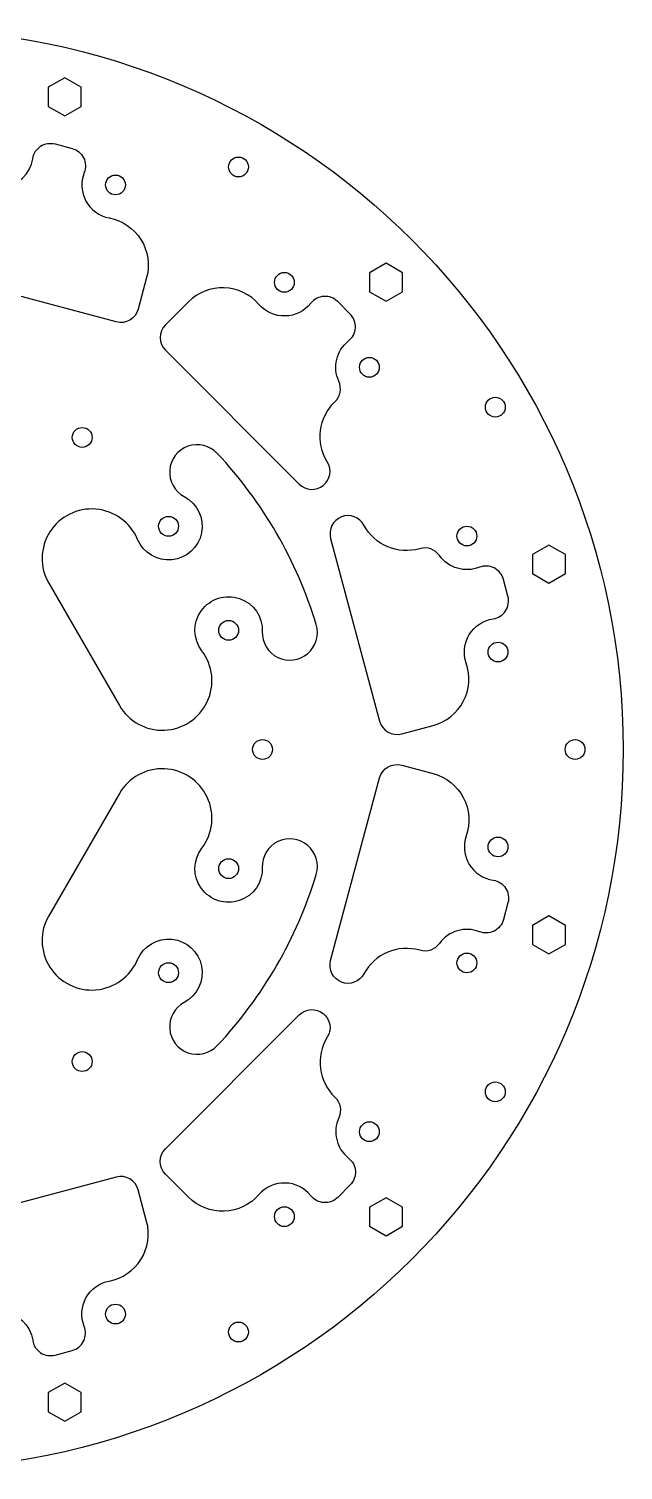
# Model space of a CAD drawing. Extents: x 238 to 873, y -413 to 222.
# Drawn here: x 612 to 873, y -413 to 222 of the extents above; entities that cross this region are included whole.
import ezdxf

# ---------------------------------------------------------------- set-up
doc = ezdxf.new("R2010")
doc.units = 0
doc.layers.get('0').update_dxf_attribs({"linetype": 'CONTINUOUS'})

msp = doc.modelspace()

# ---------------------------------------------------------------- linework, layer by layer
at = {"color": 7}
for p, q in [((627.314648, 200.027563), (620.038606, 195.825979)), ((634.59069, 195.825979), (627.314648, 200.027563)), ((620.038606, 195.825979), (620.038606, 187.422813)), ((634.59069, 187.422813), (634.59069, 195.825979)), ((620.038606, 187.422813), (627.314648, 183.223875)), ((627.314648, 183.223875), (634.59069, 187.422813)), ((623.11624, 170.883708), (630.570346, 168.886104)), ((768.789473, 118.345925), (761.513431, 114.145135)), ((776.065515, 114.145135), (768.789473, 118.345925)), ((649.929644, 92.479994), (569.425772, 114.050944)), ((663.374181, 111.987458), (659.650965, 98.0926)), ((761.513431, 114.145135), (761.513431, 105.743292)), ((776.065515, 105.743292), (776.065515, 114.145135)), ((761.513431, 105.743292), (768.789473, 101.542502)), ((768.789473, 101.542502), (776.065515, 105.743292)), ((681.791562, 101.354119), (671.619921, 91.182477)), ((752.925585, 95.937569), (747.468819, 101.394335)), ((671.619921, 79.957), (730.552948, 21.024238)), ((694.453992, 34.542065), (694.453992, 34.542065)), ((679.934717, 15.508998), (679.934717, 15.508998)), ((659.340873, -3.31981), (659.340873, -3.31981)), ((744.353615, -2.879544), (765.924565, -83.383336)), ((840.478063, -5.824092), (833.202021, -10.024881)), ((847.754104, -10.024881), (840.478063, -5.824092)), ((833.202021, -10.024881), (833.202021, -18.42646)), ((847.754104, -18.42646), (847.754104, -10.024881)), ((833.202021, -18.42646), (840.478063, -22.62725)), ((840.478063, -22.62725), (847.754104, -18.42646)), ((620.285198, -22.692602), (620.285198, -22.692602)), ((620.285198, -22.692602), (651.359981, -76.515837)), ((822.414958, -28.41501), (820.417354, -20.960904)), ((738.011023, -40.900962), (738.011023, -40.900962)), ((687.665048, -52.378852), (687.665048, -52.378852)), ((651.359981, -76.515837), (651.359981, -76.515837)), ((775.64615, -88.995995), (789.540744, -85.27291)), ((775.64615, -102.816505), (789.540744, -106.53959)), ((744.353615, -188.932956), (765.924565, -108.429164)), ((651.359981, -115.296663), (620.285198, -169.119898)), ((651.359981, -115.296663), (651.359981, -115.296663)), ((687.665048, -139.433648), (687.665048, -139.433648)), ((714.268373, -147.854012), (714.268373, -147.854012)), ((738.011023, -150.911537), (738.011023, -150.911537)), ((822.414958, -163.39749), (820.417354, -170.851596)), ((620.285198, -169.119898), (620.285198, -169.119898)), ((840.478063, -169.18525), (833.202021, -173.38604)), ((847.754104, -173.38604), (840.478063, -169.18525)), ((833.202021, -173.38604), (833.202021, -181.787619)), ((847.754104, -181.787619), (847.754104, -173.38604)), ((833.202021, -181.787619), (840.478063, -185.988408)), ((840.478063, -185.988408), (847.754104, -181.787619)), ((659.340873, -188.49269), (659.340873, -188.49269)), ((671.619921, -271.7695), (730.552948, -212.836737)), ((694.453992, -226.354565), (694.453992, -226.354565)), ((649.929644, -284.292494), (569.425772, -305.863444)), ((681.791562, -293.166619), (671.619921, -282.994977)), ((663.374181, -303.799958), (659.650965, -289.9051)), ((752.925585, -287.750069), (747.468819, -293.206835)), ((768.789473, -293.355002), (761.513431, -297.555792)), ((761.513431, -297.555792), (761.513431, -305.957635)), ((776.065515, -297.555792), (768.789473, -293.355002)), ((776.065515, -305.957635), (776.065515, -297.555792)), ((761.513431, -305.957635), (768.789473, -310.158425)), ((768.789473, -310.158425), (776.065515, -305.957635)), ((623.11624, -362.696208), (630.570346, -360.698604)), ((627.314648, -375.036375), (620.038606, -379.235312)), ((620.038606, -379.235312), (620.038606, -387.638479)), ((634.59069, -379.235312), (627.314648, -375.036375)), ((634.59069, -387.638479), (634.59069, -379.235312)), ((620.038606, -387.638479), (627.314648, -391.840062)), ((627.314648, -391.840062), (634.59069, -387.638479))]:
    msp.add_line(p, q, dxfattribs=at)
for points in [[(555.625, 221.59375), (730.975488, 221.59375), (873.125, 79.444238), (873.125, -95.90625)], [(616.699565, 169.846542), (618.592658, 171.092729), (620.927606, 171.468438), (623.11624, 170.883708)], [(613.208123, 164.364904), (613.535942, 166.606983), (614.806471, 168.601942), (616.699565, 169.846542)], [(630.570346, 168.886104), (632.759244, 168.299258), (634.592806, 166.805421), (635.6096, 164.7803)], [(599.944825, 151.758831), (606.7425, 152.402827), (612.21964, 157.608769), (613.208123, 164.364904)], [(635.6096, 164.7803), (636.626394, 162.755444), (636.729052, 160.39245), (635.892175, 158.286631)], [(699.426042, 160.725825), (699.426042, 163.136973), (701.380519, 165.09145), (703.791667, 165.09145)], [(703.791667, 156.3602), (701.380519, 156.3602), (699.426042, 158.314942), (699.426042, 160.725825)], [(703.791667, 165.09145), (706.202815, 165.09145), (708.157292, 163.136973), (708.157292, 160.725825)], [(708.157292, 160.725825), (708.157292, 158.314942), (706.202815, 156.3602), (703.791667, 156.3602)], [(635.892175, 158.286631), (634.259431, 154.17924), (634.545975, 149.557233), (636.673225, 145.682675)], [(645.295467, 152.813725), (645.295467, 155.224873), (647.249944, 157.17935), (649.661092, 157.17935)], [(649.661092, 148.4481), (647.249944, 148.4481), (645.295467, 150.402577), (645.295467, 152.813725)], [(649.661092, 157.17935), (652.071975, 157.17935), (654.026717, 155.224873), (654.026717, 152.813725)], [(654.026717, 152.813725), (654.026717, 150.402577), (652.071975, 148.4481), (649.661092, 148.4481)], [(636.673225, 145.682675), (638.80074, 141.808117), (642.54671, 139.085554), (646.888787, 138.258731)], [(646.888788, 138.258731), (652.66914, 137.1578), (657.730354, 133.70049), (660.857729, 128.716269)], [(660.857729, 128.716269), (663.985369, 123.732313), (664.897123, 117.670973), (663.374181, 111.987458)], [(719.63915, 109.891165), (719.63915, 112.302313), (721.593627, 114.25679), (724.004775, 114.25679)], [(724.004775, 105.52554), (721.593627, 105.52554), (719.63915, 107.480281), (719.63915, 109.891165)], [(724.004775, 114.25679), (726.415923, 114.25679), (728.3704, 112.302313), (728.3704, 109.891165)], [(728.3704, 109.891165), (728.3704, 107.480281), (726.415923, 105.52554), (724.004775, 105.52554)], [(697.537446, 107.539283), (691.657346, 107.755713), (685.9524, 105.514692), (681.791562, 101.354119)], [(712.785912, 100.212971), (708.94231, 104.668554), (703.417546, 107.322854), (697.537446, 107.539283)], [(741.393985, 103.705735), (739.131798, 103.573708), (737.033917, 102.481244), (735.628979, 100.703773)], [(747.468819, 101.394335), (745.866502, 102.996652), (743.655908, 103.837763), (741.393985, 103.705735)], [(659.650965, 98.0926), (658.516431, 93.858208), (654.164035, 91.34546), (649.929644, 92.479994)], [(724.323069, 95.077938), (719.903733, 94.983217), (715.673046, 96.866256), (712.785912, 100.212971)], [(735.628979, 100.703773), (732.88816, 97.235879), (728.74214, 95.172923), (724.323069, 95.077938)], [(755.236985, 89.862735), (755.369012, 92.124658), (754.527902, 94.335252), (752.925585, 95.937569)], [(671.619921, 91.182477), (668.520062, 88.082619), (668.520062, 83.056858), (671.619921, 79.957)], [(752.235023, 84.097729), (754.012494, 85.502667), (755.104958, 87.600548), (755.236985, 89.862735)], [(747.949302, 66.308469), (745.108206, 72.517181), (746.878004, 79.863602), (752.235023, 84.097729)], [(757.05679, 72.473525), (757.05679, 74.884673), (759.011531, 76.83915), (761.422415, 76.83915)], [(761.422415, 76.83915), (763.833562, 76.83915), (765.78804, 74.884673), (765.78804, 72.473525)], [(761.422415, 68.1079), (759.011531, 68.1079), (757.05679, 70.062377), (757.05679, 72.473525)], [(765.78804, 72.473525), (765.78804, 70.062377), (763.833562, 68.1079), (761.422415, 68.1079)], [(746.227129, 57.27824), (748.663412, 59.615569), (749.35424, 63.238244), (747.949302, 66.308469)], [(742.906344, 30.828108), (737.624996, 39.322027), (739.009825, 50.3533), (746.227129, 57.27824)], [(812.474298, 54.90625), (812.474298, 57.317398), (814.428775, 59.271875), (816.839923, 59.271875)], [(816.839923, 59.271875), (819.251071, 59.271875), (821.205812, 57.317398), (821.205812, 54.90625)], [(816.839923, 50.540625), (814.428775, 50.540625), (812.474298, 52.495102), (812.474298, 54.90625)], [(821.205812, 54.90625), (821.205812, 52.495102), (819.251071, 50.540625), (816.839923, 50.540625)], [(630.634375, 41.575219), (630.634375, 43.986367), (632.588852, 45.940844), (635, 45.940844)], [(635, 45.940844), (637.411148, 45.940844), (639.365625, 43.986367), (639.365625, 41.575219)], [(635, 37.209594), (632.588852, 37.209594), (630.634375, 39.164335), (630.634375, 41.575219)], [(639.365625, 41.575219), (639.365625, 39.164335), (637.411148, 37.209594), (635, 37.209594)], [(694.453992, 34.542065), (691.156754, 38.051233), (686.096598, 39.278635), (681.557935, 37.670233)], [(681.557935, 37.670233), (677.019538, 36.061831), (673.861471, 31.921896), (673.50984, 27.119708)], [(738.011023, -40.900962), (729.513929, -12.726542), (714.605187, 13.096263), (694.453992, 34.542065)], [(673.50984, 27.119708), (673.157944, 22.317256), (675.679158, 17.761396), (679.934717, 15.508998)], [(741.099769, 20.4194), (744.258629, 22.926327), (745.03571, 27.403342), (742.906344, 30.828108)], [(730.552948, 21.024238), (733.404362, 18.172558), (737.940908, 17.912473), (741.099769, 20.4194)], [(679.934717, 15.508998), (685.702104, 12.456235), (688.793231, 5.990083), (687.547308, -0.415215)], [(641.036998, 9.9927), (632.933075, 10.676648), (625.120458, 6.801296), (620.761448, -0.064377)], [(659.340873, -3.31981), (656.193919, 4.179275), (649.140921, 9.309017), (641.036998, 9.9927)], [(668.637538, 2.41371), (668.637538, 4.824594), (670.592279, 6.779335), (673.003163, 6.779335)], [(673.003163, 6.779335), (675.41431, 6.779335), (677.368788, 4.824594), (677.368788, 2.41371)], [(749.103415, 6.556821), (745.352946, 5.074625), (743.309833, 1.015917), (744.353615, -2.879544)], [(759.020792, 2.916948), (757.11976, 6.473477), (752.853883, 8.039017), (749.103415, 6.556821)], [(673.003163, -1.951915), (670.592279, -1.951915), (668.637538, 0.002563), (668.637538, 2.41371)], [(677.368788, 2.41371), (677.368788, 0.002563), (675.41431, -1.951915), (673.003163, -1.951915)], [(783.587619, -7.432229), (773.981921, -10.220144), (763.735931, -5.903731), (759.020792, 2.916948)], [(799.97935, -1.870158), (799.97935, 0.540725), (801.933827, 2.495467), (804.344975, 2.495467)], [(804.344975, 2.495467), (806.756123, 2.495467), (808.7106, 0.540725), (808.7106, -1.870158)], [(620.761448, -0.064377), (616.402173, -6.930315), (616.218817, -15.649394), (620.285198, -22.692602)], [(674.521077, -12.325169), (668.030054, -12.993506), (661.865792, -9.3367), (659.340873, -3.31981)], [(687.547308, -0.415215), (686.30165, -6.820512), (681.0121, -11.656831), (674.521077, -12.325169)], [(804.344975, -6.235783), (801.933827, -6.235783), (799.97935, -4.281306), (799.97935, -1.870158)], [(808.7106, -1.870158), (808.7106, -4.281306), (806.756123, -6.235783), (804.344975, -6.235783)], [(792.269127, -10.455623), (790.312798, -7.703956), (786.830087, -6.491106), (783.587619, -7.432229)], [(809.817881, -15.639075), (803.472908, -18.161083), (796.225706, -16.020604), (792.269127, -10.455623)], [(816.31155, -15.92165), (814.286694, -14.904856), (811.9237, -14.802198), (809.817881, -15.639075)], [(820.417354, -20.960904), (819.830508, -18.772006), (818.336671, -16.938444), (816.31155, -15.92165)], [(687.456292, -34.729821), (691.280844, -29.442652), (698.113708, -27.279948), (704.283792, -29.403494)], [(704.283792, -29.403494), (710.453875, -31.527304), (714.508085, -37.437567), (714.268373, -43.958487)], [(821.377792, -34.831685), (822.623979, -32.938592), (822.999687, -30.603644), (822.414958, -28.41501)], [(687.665048, -52.378852), (683.716671, -47.183758), (683.632004, -40.01699), (687.456292, -34.729821)], [(815.896154, -38.323127), (818.138233, -37.995308), (820.133192, -36.724779), (821.377792, -34.831685)], [(695.095871, -43.41371), (695.095871, -41.002562), (697.050612, -39.048085), (699.461496, -39.048085)], [(699.461496, -47.779335), (697.050612, -47.779335), (695.095871, -45.824594), (695.095871, -43.41371)], [(699.461496, -39.048085), (701.872644, -39.048085), (703.827121, -41.002562), (703.827121, -43.41371)], [(703.827121, -43.41371), (703.827121, -45.824594), (701.872644, -47.779335), (699.461496, -47.779335)], [(714.268373, -43.958487), (714.091102, -48.7702), (716.776094, -53.231604), (721.110763, -55.327898)], [(734.271931, -53.633242), (737.934294, -50.506925), (739.401408, -45.511062), (738.011023, -40.900962)], [(805.371294, -45.301777), (807.66285, -41.52194), (811.522592, -38.96289), (815.896154, -38.323127)], [(804.0497, -57.860754), (802.594756, -53.686687), (803.079473, -49.08135), (805.371294, -45.301777)], [(813.675242, -52.983954), (813.675242, -50.572806), (815.629719, -48.618329), (818.040867, -48.618329)], [(818.040867, -48.618329), (820.45175, -48.618329), (822.407021, -50.572806), (822.407021, -52.983954)], [(690.042329, -74.886718), (693.502021, -67.526512), (692.586033, -58.853735), (687.665048, -52.378852)], [(721.110763, -55.327898), (725.445696, -57.424456), (730.609833, -56.759558), (734.271931, -53.633242)], [(818.040867, -57.349579), (815.629719, -57.349579), (813.675242, -55.394837), (813.675242, -52.983954)], [(822.407021, -52.983954), (822.407021, -55.394837), (820.45175, -57.349579), (818.040867, -57.349579)], [(802.770175, -74.729265), (805.5229, -69.528641), (805.98645, -63.417004), (804.0497, -57.860754)], [(671.194471, -87.417358), (679.32009, -87.075146), (686.582637, -82.246791), (690.042329, -74.886718)], [(789.540744, -85.27291), (795.224523, -83.749969), (800.017715, -79.929862), (802.770175, -74.729265)], [(651.359981, -76.515837), (655.426362, -83.55894), (663.069117, -87.75957), (671.194471, -87.417358)], [(765.924565, -83.383336), (767.059098, -87.617727), (771.411758, -90.130581), (775.64615, -88.995995)], [(710.009375, -95.90625), (710.009375, -93.495181), (711.963852, -91.540625), (714.375, -91.540625)], [(714.375, -91.540625), (716.786148, -91.540625), (718.740625, -93.495181), (718.740625, -95.90625)], [(847.592708, -95.90625), (847.592708, -93.495181), (849.547979, -91.540625), (851.958333, -91.540625)], [(851.958333, -91.540625), (854.368688, -91.540625), (856.323958, -93.495181), (856.323958, -95.90625)], [(873.125, -95.90625), (873.125, -271.256737), (730.975488, -413.40625), (555.625, -413.40625)], [(714.375, -100.271875), (711.963852, -100.271875), (710.009375, -98.317319), (710.009375, -95.90625)], [(718.740625, -95.90625), (718.740625, -98.317319), (716.786148, -100.271875), (714.375, -100.271875)], [(851.958333, -100.271875), (849.547979, -100.271875), (847.592708, -98.317319), (847.592708, -95.90625)], [(856.323958, -95.90625), (856.323958, -98.317319), (854.368688, -100.271875), (851.958333, -100.271875)], [(671.194471, -104.395142), (663.069117, -104.05293), (655.426363, -108.25356), (651.359981, -115.296663)], [(690.042329, -116.925782), (686.582638, -109.565709), (679.32009, -104.737354), (671.194471, -104.395142)], [(765.924565, -108.429164), (767.059098, -104.194773), (771.411758, -101.681919), (775.64615, -102.816505)], [(789.540744, -106.53959), (795.224523, -108.062531), (800.017715, -111.882638), (802.770175, -117.083235)], [(687.665048, -139.433648), (692.586033, -132.958765), (693.502021, -124.285987), (690.042329, -116.925782)], [(802.770175, -117.083235), (805.5229, -122.283859), (805.98645, -128.395496), (804.0497, -133.951746)], [(687.456292, -157.082679), (683.632004, -151.79551), (683.716671, -144.628742), (687.665048, -139.433648)], [(721.110763, -136.484602), (716.776094, -138.580896), (714.091102, -143.0423), (714.268373, -147.854012)], [(734.271931, -138.179258), (730.609833, -135.052942), (725.445696, -134.388044), (721.110763, -136.484602)], [(738.011023, -150.911537), (739.401408, -146.301437), (737.934294, -141.305575), (734.271931, -138.179258)], [(804.0497, -133.951746), (802.594756, -138.125812), (803.079473, -142.73115), (805.371294, -146.510723)], [(813.675242, -138.828546), (813.675242, -136.417662), (815.629719, -134.462921), (818.040867, -134.462921)], [(818.040867, -143.194171), (815.629719, -143.194171), (813.675242, -141.239694), (813.675242, -138.828546)], [(818.040867, -134.462921), (820.45175, -134.462921), (822.407021, -136.417662), (822.407021, -138.828546)], [(822.407021, -138.828546), (822.407021, -141.239694), (820.45175, -143.194171), (818.040867, -143.194171)], [(695.095871, -148.39879), (695.095871, -145.987906), (697.050612, -144.033165), (699.461496, -144.033165)], [(699.461496, -144.033165), (701.872644, -144.033165), (703.827121, -145.987906), (703.827121, -148.39879)], [(694.453992, -226.354565), (714.605187, -204.908762), (729.513929, -179.085958), (738.011023, -150.911537)], [(699.461496, -152.764415), (697.050612, -152.764415), (695.095871, -150.809937), (695.095871, -148.39879)], [(703.827121, -148.39879), (703.827121, -150.809937), (701.872644, -152.764415), (699.461496, -152.764415)], [(714.268373, -147.854012), (714.508085, -154.374933), (710.453875, -160.285196), (704.283792, -162.409006)], [(805.371294, -146.510723), (807.66285, -150.29056), (811.522592, -152.84961), (815.896154, -153.489373)], [(704.283792, -162.409006), (698.113708, -164.532552), (691.280844, -162.369848), (687.456292, -157.082679)], [(815.896154, -153.489373), (818.138233, -153.817192), (820.133192, -155.087721), (821.377792, -156.980815)], [(821.377792, -156.980815), (822.623979, -158.873908), (822.999687, -161.208856), (822.414958, -163.39749)], [(620.285198, -169.119898), (616.218817, -176.163106), (616.402173, -184.882185), (620.761448, -191.748123)], [(820.417354, -170.851596), (819.830508, -173.040494), (818.336671, -174.874056), (816.31155, -175.89085)], [(809.817881, -176.173425), (803.472908, -173.651417), (796.225706, -175.791896), (792.269127, -181.356877)], [(816.31155, -175.89085), (814.286694, -176.907644), (811.9237, -177.010302), (809.817881, -176.173425)], [(659.340873, -188.49269), (661.865792, -182.4758), (668.030054, -178.818994), (674.521077, -179.487331)], [(674.521077, -179.487331), (681.0121, -180.155669), (686.30165, -184.991987), (687.547308, -191.397285)], [(783.587619, -184.380271), (773.981921, -181.592356), (763.735931, -185.908769), (759.020792, -194.729448)], [(792.269127, -181.356877), (790.312798, -184.108544), (786.830087, -185.321394), (783.587619, -184.380271)], [(641.036998, -201.8052), (649.140921, -201.121517), (656.193919, -195.991775), (659.340873, -188.49269)], [(668.637538, -194.22621), (668.637538, -191.815062), (670.592279, -189.860585), (673.003163, -189.860585)], [(673.003163, -189.860585), (675.41431, -189.860585), (677.368788, -191.815062), (677.368788, -194.22621)], [(749.103415, -198.369321), (745.352946, -196.887125), (743.309833, -192.828417), (744.353615, -188.932956)], [(799.97935, -189.942342), (799.97935, -187.531194), (801.933827, -185.576717), (804.344975, -185.576717)], [(804.344975, -194.307967), (801.933827, -194.307967), (799.97935, -192.353225), (799.97935, -189.942342)], [(804.344975, -185.576717), (806.756123, -185.576717), (808.7106, -187.531194), (808.7106, -189.942342)], [(808.7106, -189.942342), (808.7106, -192.353225), (806.756123, -194.307967), (804.344975, -194.307967)], [(620.761448, -191.748123), (625.120458, -198.613796), (632.933075, -202.489148), (641.036998, -201.8052)], [(673.003163, -198.591835), (670.592279, -198.591835), (668.637538, -196.637094), (668.637538, -194.22621)], [(677.368788, -194.22621), (677.368788, -196.637094), (675.41431, -198.591835), (673.003163, -198.591835)], [(687.547308, -191.397285), (688.793231, -197.802583), (685.702104, -204.268735), (679.934717, -207.321498)], [(759.020792, -194.729448), (757.11976, -198.285977), (752.853883, -199.851517), (749.103415, -198.369321)], [(679.934717, -207.321498), (675.679158, -209.573896), (673.157944, -214.129756), (673.50984, -218.932208)], [(730.552948, -212.836737), (733.404362, -209.985058), (737.940908, -209.724973), (741.099769, -212.2319)], [(741.099769, -212.2319), (744.258629, -214.738827), (745.03571, -219.215842), (742.906344, -222.640608)], [(673.50984, -218.932208), (673.861471, -223.734396), (677.019537, -227.874331), (681.557935, -229.482733)], [(681.557935, -229.482733), (686.096598, -231.091135), (691.156754, -229.863733), (694.453992, -226.354565)], [(742.906344, -222.640608), (737.624996, -231.134527), (739.009825, -242.1658), (746.227129, -249.09074)], [(630.634375, -233.387719), (630.634375, -230.976835), (632.588852, -229.022094), (635, -229.022094)], [(635, -237.753344), (632.588852, -237.753344), (630.634375, -235.798867), (630.634375, -233.387719)], [(635, -229.022094), (637.411148, -229.022094), (639.365625, -230.976835), (639.365625, -233.387719)], [(639.365625, -233.387719), (639.365625, -235.798867), (637.411148, -237.753344), (635, -237.753344)], [(812.474298, -246.71875), (812.474298, -244.307602), (814.428775, -242.353125), (816.839923, -242.353125)], [(816.839923, -251.084375), (814.428775, -251.084375), (812.474298, -249.129898), (812.474298, -246.71875)], [(816.839923, -242.353125), (819.251071, -242.353125), (821.205812, -244.307602), (821.205812, -246.71875)], [(821.205812, -246.71875), (821.205812, -249.129898), (819.251071, -251.084375), (816.839923, -251.084375)], [(746.227129, -249.09074), (748.663412, -251.428069), (749.35424, -255.050744), (747.949302, -258.120969)], [(747.949302, -258.120969), (745.108206, -264.329681), (746.878004, -271.676102), (752.235023, -275.910229)], [(757.05679, -264.286025), (757.05679, -261.874877), (759.011531, -259.9204), (761.422415, -259.9204)], [(761.422415, -259.9204), (763.833562, -259.9204), (765.78804, -261.874877), (765.78804, -264.286025)], [(761.422415, -268.65165), (759.011531, -268.65165), (757.05679, -266.697173), (757.05679, -264.286025)], [(765.78804, -264.286025), (765.78804, -266.697173), (763.833562, -268.65165), (761.422415, -268.65165)], [(671.619921, -282.994977), (668.520062, -279.895119), (668.520062, -274.869358), (671.619921, -271.7695)], [(752.235023, -275.910229), (754.012494, -277.315167), (755.104958, -279.413048), (755.236985, -281.675235)], [(659.650965, -289.9051), (658.516431, -285.670708), (654.164035, -283.15796), (649.929644, -284.292494)], [(755.236985, -281.675235), (755.369012, -283.937158), (754.527902, -286.147752), (752.925585, -287.750069)], [(712.785912, -292.025471), (708.94231, -296.481054), (703.417546, -299.135354), (697.537446, -299.351783)], [(724.323069, -286.890437), (719.903733, -286.795717), (715.673046, -288.678756), (712.785912, -292.025471)], [(735.628979, -292.516273), (732.88816, -289.048379), (728.74214, -286.985423), (724.323069, -286.890437)], [(697.537446, -299.351783), (691.657346, -299.568212), (685.9524, -297.327192), (681.791562, -293.166619)], [(719.63915, -301.703665), (719.63915, -299.292781), (721.593627, -297.33804), (724.004775, -297.33804)], [(724.004775, -297.33804), (726.415923, -297.33804), (728.3704, -299.292781), (728.3704, -301.703665)], [(741.393985, -295.518235), (739.131798, -295.386208), (737.033917, -294.293744), (735.628979, -292.516273)], [(747.468819, -293.206835), (745.866502, -294.809152), (743.655908, -295.650262), (741.393985, -295.518235)], [(660.857729, -320.528769), (663.985369, -315.544812), (664.897123, -309.483473), (663.374181, -303.799958)], [(724.004775, -306.06929), (721.593627, -306.06929), (719.63915, -304.114812), (719.63915, -301.703665)], [(728.3704, -301.703665), (728.3704, -304.114812), (726.415923, -306.06929), (724.004775, -306.06929)], [(646.888788, -330.071231), (652.66914, -328.9703), (657.730354, -325.51299), (660.857729, -320.528769)], [(636.673225, -337.495175), (638.80074, -333.620617), (642.54671, -330.898054), (646.888787, -330.071231)], [(635.892175, -350.099131), (634.259431, -345.99174), (634.545975, -341.369733), (636.673225, -337.495175)], [(645.295467, -344.626225), (645.295467, -342.215077), (647.249944, -340.2606), (649.661092, -340.2606)], [(649.661092, -340.2606), (652.071975, -340.2606), (654.026717, -342.215077), (654.026717, -344.626225)], [(599.944825, -343.571331), (606.7425, -344.215327), (612.21964, -349.421269), (613.208123, -356.177404)], [(649.661092, -348.99185), (647.249944, -348.99185), (645.295467, -347.037373), (645.295467, -344.626225)], [(654.026717, -344.626225), (654.026717, -347.037373), (652.071975, -348.99185), (649.661092, -348.99185)], [(699.426042, -352.538325), (699.426042, -350.127442), (701.380519, -348.1727), (703.791667, -348.1727)], [(703.791667, -348.1727), (706.202815, -348.1727), (708.157292, -350.127442), (708.157292, -352.538325)], [(635.6096, -356.5928), (636.626394, -354.567944), (636.729052, -352.20495), (635.892175, -350.099131)], [(703.791667, -356.90395), (701.380519, -356.90395), (699.426042, -354.949473), (699.426042, -352.538325)], [(708.157292, -352.538325), (708.157292, -354.949473), (706.202815, -356.90395), (703.791667, -356.90395)], [(613.208123, -356.177404), (613.535942, -358.419483), (614.806471, -360.414442), (616.699565, -361.659042)], [(616.699565, -361.659042), (618.592658, -362.905229), (620.927606, -363.280937), (623.11624, -362.696208)], [(630.570346, -360.698604), (632.759244, -360.111758), (634.592806, -358.617921), (635.6096, -356.5928)]]:
    msp.add_open_spline(points, degree=3, dxfattribs=at)

doc.saveas('drawing.dxf')
